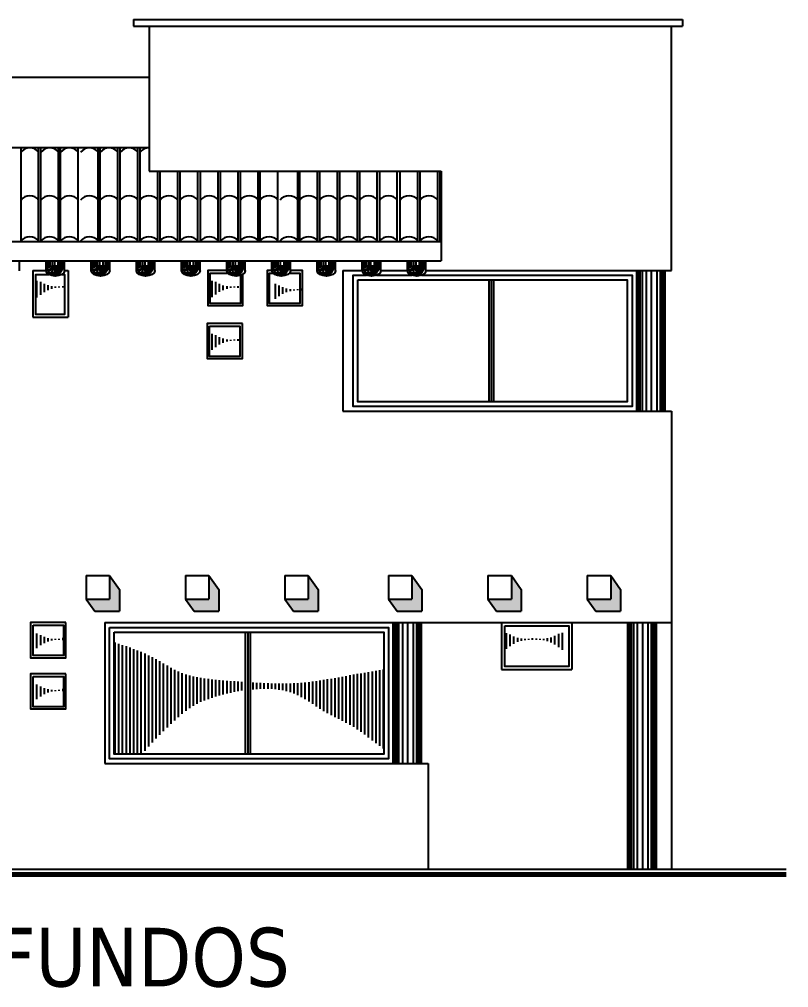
# Model space of a CAD drawing. Extents: x 152 to 700, y -120 to 84.
# Drawn here: x 226.2 to 232.75, y 58.09 to 66.33 of the extents above; entities that cross this region are included whole.
import ezdxf

# ---------------------------------------------------------------- set-up
doc = ezdxf.new("R2010")
doc.units = 0
doc.header["$LTSCALE"] = 0.03
doc.layers.get('0').update_dxf_attribs({"linetype": 'CONTINUOUS'})
for name, color, linetype in [('MUEBLES', 8, 'CONTINUOUS'), ('PISOS', 31, 'CONTINUOUS'), ('TITULOS', 143, 'CONTINUOUS'), ('VENTANAS', 4, 'CONTINUOUS')]:
    doc.layers.add(name, color=color, linetype=linetype)
doc.styles.add('COTAS', font='tahoma.ttf', dxfattribs={"height": 0.1})

msp = doc.modelspace()

# ---------------------------------------------------------------- hatches: boundary and pattern name
at = {"layer": 'MUEBLES', "ltscale": 0.03}
for points in [[(226.964, 61.3944), (226.764, 61.3944), (226.8377, 61.2916), (227.0479, 61.2916), (227.0479, 61.4774), (226.964, 61.5944)], [(227.8108, 61.3944), (227.6108, 61.3944), (227.6846, 61.2916), (227.8948, 61.2916), (227.8948, 61.4774), (227.8108, 61.5944)], [(228.6577, 61.3944), (228.4577, 61.3944), (228.5315, 61.2916), (228.7416, 61.2916), (228.7416, 61.4774), (228.6577, 61.5944)], [(229.5404, 61.3944), (229.3404, 61.3944), (229.4142, 61.2916), (229.6243, 61.2916), (229.6243, 61.4774), (229.5404, 61.5944)], [(230.3872, 61.3944), (230.1872, 61.3944), (230.261, 61.2916), (230.4712, 61.2916), (230.4712, 61.4774), (230.3872, 61.5944)], [(231.2341, 61.3944), (231.0341, 61.3944), (231.1079, 61.2916), (231.318, 61.2916), (231.318, 61.4774), (231.2341, 61.5944)]]:
    msp.add_hatch(color=256, dxfattribs=at).paths.add_polyline_path(points)
at = {"layer": 'VENTANAS', "ltscale": 0.03}
h = msp.add_hatch(dxfattribs=at)
h.set_pattern_fill('ANSI31', color=256, scale=0.01, angle=45, style=0)
edge = h.paths.add_edge_path()
edge.add_spline(control_points=[(226.5896, 64.065), (226.574, 64.0599), (226.5075, 64.0488), (226.412, 64.0692), (226.363, 64.1093), (226.3312, 64.1062)], knot_values=[0.089436, 0.089436, 0.089436, 0.089436, 0.137566, 0.280453, 0.356003, 0.356003, 0.356003, 0.356003], degree=3, periodic=0)
edge.add_line((226.3312, 64.1062), (226.3312, 63.9541))
edge.add_spline(control_points=[(226.3312, 63.9541), (226.3554, 63.9682), (226.3893, 64.0001), (226.4475, 64.0301), (226.5095, 64.049), (226.5623, 64.0486), (226.5896, 64.0452)], knot_values=[0.114353, 0.114353, 0.114353, 0.114353, 0.199395, 0.250339, 0.309666, 0.394971, 0.394971, 0.394971, 0.394971], degree=3, periodic=0)
edge.add_line((226.5896, 64.0452), (226.5896, 64.065))
h = msp.add_hatch(dxfattribs=at)
h.set_pattern_fill('ANSI31', color=256, scale=0.01, angle=45, style=0)
edge = h.paths.add_edge_path()
edge.add_spline(control_points=[(228.0788, 64.065), (228.0633, 64.0599), (227.9968, 64.0488), (227.9012, 64.0692), (227.8522, 64.1093), (227.8204, 64.1062)], knot_values=[0.089436, 0.089436, 0.089436, 0.089436, 0.137566, 0.280453, 0.356003, 0.356003, 0.356003, 0.356003], degree=3, periodic=0)
edge.add_line((227.8204, 64.1062), (227.8204, 63.9541))
edge.add_spline(control_points=[(227.8204, 63.9541), (227.8446, 63.9682), (227.8785, 64.0001), (227.9368, 64.0301), (227.9987, 64.049), (228.0515, 64.0486), (228.0788, 64.0452)], knot_values=[0.114353, 0.114353, 0.114353, 0.114353, 0.199395, 0.250339, 0.309666, 0.394971, 0.394971, 0.394971, 0.394971], degree=3, periodic=0)
edge.add_line((228.0788, 64.0452), (228.0788, 64.065))
h = msp.add_hatch(dxfattribs=at)
h.set_pattern_fill('ANSI31', color=256, scale=0.01, angle=45, style=0)
edge = h.paths.add_edge_path()
edge.add_spline(control_points=[(228.6063, 64.0419), (228.5907, 64.0367), (228.5242, 64.0257), (228.4286, 64.0461), (228.3796, 64.0862), (228.3478, 64.083)], knot_values=[0.089436, 0.089436, 0.089436, 0.089436, 0.137566, 0.280453, 0.356003, 0.356003, 0.356003, 0.356003], degree=3, periodic=0)
edge.add_line((228.3478, 64.083), (228.3478, 63.931))
edge.add_spline(control_points=[(228.3478, 63.931), (228.372, 63.9451), (228.4059, 63.9769), (228.4642, 64.007), (228.5261, 64.0259), (228.5789, 64.0254), (228.6063, 64.0221)], knot_values=[0.114353, 0.114353, 0.114353, 0.114353, 0.199395, 0.250339, 0.309666, 0.394971, 0.394971, 0.394971, 0.394971], degree=3, periodic=0)
edge.add_line((228.6063, 64.0221), (228.6063, 64.0419))
h = msp.add_hatch(dxfattribs=at)
h.set_pattern_fill('ANSI31', color=256, scale=0.01, angle=45, style=0)
edge = h.paths.add_edge_path()
edge.add_spline(control_points=[(228.0744, 63.6133), (228.0588, 63.6082), (227.9923, 63.5971), (227.8968, 63.6175), (227.8478, 63.6576), (227.816, 63.6545)], knot_values=[0.089436, 0.089436, 0.089436, 0.089436, 0.137566, 0.280453, 0.356003, 0.356003, 0.356003, 0.356003], degree=3, periodic=0)
edge.add_line((227.816, 63.6545), (227.816, 63.5024))
edge.add_spline(control_points=[(227.816, 63.5024), (227.8402, 63.5165), (227.8741, 63.5484), (227.9323, 63.5784), (227.9943, 63.5973), (228.0471, 63.5969), (228.0744, 63.5935)], knot_values=[0.114353, 0.114353, 0.114353, 0.114353, 0.199395, 0.250339, 0.309666, 0.394971, 0.394971, 0.394971, 0.394971], degree=3, periodic=0)
edge.add_line((228.0744, 63.5935), (228.0744, 63.6133))
h = msp.add_hatch(dxfattribs=at)
h.set_pattern_fill('ANSI31', color=256, scale=0.01, angle=45, style=0)
edge = h.paths.add_edge_path()
edge.add_spline(control_points=[(226.5706, 61.065), (226.555, 61.0599), (226.4885, 61.0488), (226.3929, 61.0692), (226.3439, 61.1093), (226.3122, 61.1062)], knot_values=[0.089436, 0.089436, 0.089436, 0.089436, 0.137566, 0.280453, 0.356003, 0.356003, 0.356003, 0.356003], degree=3, periodic=0)
edge.add_line((226.3122, 61.1062), (226.3122, 60.9541))
edge.add_spline(control_points=[(226.3122, 60.9541), (226.3363, 60.9682), (226.3702, 61.0001), (226.4285, 61.0301), (226.4904, 61.049), (226.5432, 61.0486), (226.5706, 61.0452)], knot_values=[0.114353, 0.114353, 0.114353, 0.114353, 0.199395, 0.250339, 0.309666, 0.394971, 0.394971, 0.394971, 0.394971], degree=3, periodic=0)
edge.add_line((226.5706, 61.0452), (226.5706, 61.065))
h = msp.add_hatch(dxfattribs=at)
h.set_pattern_fill('ANSI31', color=256, scale=0.01, angle=45, style=0)
edge = h.paths.add_edge_path()
edge.add_spline(control_points=[(230.5812, 61.065), (230.5656, 61.0599), (230.4991, 61.0488), (230.4035, 61.0692), (230.3545, 61.1093), (230.3227, 61.1062)], knot_values=[0.089436, 0.089436, 0.089436, 0.089436, 0.137566, 0.280453, 0.356003, 0.356003, 0.356003, 0.356003], degree=3, periodic=0)
edge.add_line((230.3227, 61.1062), (230.3227, 60.9541))
edge.add_spline(control_points=[(230.3227, 60.9541), (230.3469, 60.9682), (230.3808, 61.0001), (230.4391, 61.0301), (230.501, 61.049), (230.5538, 61.0486), (230.5812, 61.0452)], knot_values=[0.114353, 0.114353, 0.114353, 0.114353, 0.199395, 0.250339, 0.309666, 0.394971, 0.394971, 0.394971, 0.394971], degree=3, periodic=0)
edge.add_line((230.5812, 61.0452), (230.5812, 61.065))
h = msp.add_hatch(dxfattribs=at)
h.set_pattern_fill('ANSI31', color=256, scale=0.01, angle=45, style=0)
edge = h.paths.add_edge_path()
edge.add_spline(control_points=[(230.5751, 61.065), (230.5907, 61.0599), (230.6572, 61.0488), (230.7528, 61.0692), (230.8018, 61.1093), (230.8335, 61.1062)], knot_values=[0.089436, 0.089436, 0.089436, 0.089436, 0.137566, 0.280453, 0.356003, 0.356003, 0.356003, 0.356003], degree=3, periodic=0)
edge.add_line((230.8335, 61.1062), (230.8335, 60.9541))
edge.add_spline(control_points=[(230.8335, 60.9541), (230.8094, 60.9682), (230.7755, 61.0001), (230.7172, 61.0301), (230.6553, 61.049), (230.6025, 61.0486), (230.5751, 61.0452)], knot_values=[0.114353, 0.114353, 0.114353, 0.114353, 0.199395, 0.250339, 0.309666, 0.394971, 0.394971, 0.394971, 0.394971], degree=3, periodic=0)
edge.add_line((230.5751, 61.0452), (230.5751, 61.065))
h = msp.add_hatch(dxfattribs=at)
h.set_pattern_fill('ANSI31', color=256, scale=0.01, angle=45, style=0)
edge = h.paths.add_edge_path()
edge.add_spline(control_points=[(229.3001, 60.7957), (229.2246, 60.7816), (228.9778, 60.742), (228.596, 60.6618), (228.2983, 60.6769), (228.161, 60.6856)], knot_values=[1.480999, 1.480999, 1.480999, 1.480999, 1.712055, 2.231117, 2.631628, 2.631628, 2.631628, 2.631628], degree=3, periodic=0)
edge.add_line((228.161, 60.6856), (228.161, 60.6234))
edge.add_spline(control_points=[(228.161, 60.6234), (228.1868, 60.6261), (228.3124, 60.6354), (228.5433, 60.6208), (228.7822, 60.4286), (229.0617, 60.3159), (229.2166, 60.1768), (229.3001, 60.1209)], knot_values=[1.195054, 1.195054, 1.195054, 1.195054, 1.273178, 1.573706, 1.855691, 2.169229, 2.471241, 2.471241, 2.471241, 2.471241], degree=3, periodic=0)
edge.add_line((229.3001, 60.1209), (229.3001, 60.7957))
edge = h.paths.add_edge_path()
edge.add_spline(control_points=[(228.121, 60.6882), (228.1125, 60.6887), (227.9214, 60.7011), (227.5514, 60.7233), (227.3752, 60.9018), (227.0702, 61.0057), (227.0038, 61.0274)], knot_values=[0.343515, 0.343515, 0.343515, 0.343515, 0.368077, 0.892596, 1.319507, 1.44232, 1.44232, 1.44232, 1.44232], degree=3, periodic=0)
edge.add_line((227.0038, 61.0274), (227.0038, 60.0738))
edge.add_line((227.0038, 60.0738), (227.2441, 60.0738))
edge.add_spline(control_points=[(227.2441, 60.0738), (227.2996, 60.1484), (227.5355, 60.3788), (227.6781, 60.5054), (227.9274, 60.5845), (228.0629, 60.6111), (228.121, 60.6188)], knot_values=[0.200761, 0.200761, 0.200761, 0.200761, 0.42377, 0.738264, 0.977351, 1.1545, 1.1545, 1.1545, 1.1545], degree=3, periodic=0)
edge.add_line((228.121, 60.6188), (228.121, 60.6882))
h = msp.add_hatch(dxfattribs=at)
h.set_pattern_fill('ANSI31', color=256, scale=0.01, angle=45, style=0)
edge = h.paths.add_edge_path()
edge.add_spline(control_points=[(226.5706, 60.6297), (226.555, 60.6245), (226.4885, 60.6135), (226.3929, 60.6339), (226.3439, 60.674), (226.3122, 60.6708)], knot_values=[0.089436, 0.089436, 0.089436, 0.089436, 0.137566, 0.280453, 0.356003, 0.356003, 0.356003, 0.356003], degree=3, periodic=0)
edge.add_line((226.3122, 60.6708), (226.3122, 60.5188))
edge.add_spline(control_points=[(226.3122, 60.5188), (226.3363, 60.5329), (226.3702, 60.5647), (226.4285, 60.5948), (226.4904, 60.6136), (226.5432, 60.6132), (226.5706, 60.6099)], knot_values=[0.114353, 0.114353, 0.114353, 0.114353, 0.199395, 0.250339, 0.309666, 0.394971, 0.394971, 0.394971, 0.394971], degree=3, periodic=0)
edge.add_line((226.5706, 60.6099), (226.5706, 60.6297))

# ---------------------------------------------------------------- linework, layer by layer
at = {"ltscale": 0.03}
for p, q in [((227.1688, 66.3321), (231.8455, 66.3321)), ((227.1688, 66.3321), (227.1688, 66.2731)), ((231.8455, 66.3321), (231.8455, 66.2731)), ((227.1688, 66.2731), (231.8455, 66.2731)), ((227.3026, 66.2731), (227.3026, 65.04)), ((231.7527, 64.1944), (231.7527, 66.2731)), ((220.2277, 65.8402), (227.3026, 65.8402)), ((220.4062, 65.2409), (227.3026, 65.2409)), ((227.3026, 65.04), (229.7885, 65.04)), ((229.7885, 65.04), (229.7885, 64.2761)), ((220.4062, 64.4409), (229.7885, 64.4409)), ((220.4062, 64.2761), (229.7885, 64.2761)), ((226.1961, 64.1911), (226.1961, 64.2761)), ((226.4238, 64.1911), (226.4238, 64.2761)), ((226.581, 64.1911), (226.581, 64.2761)), ((226.8087, 64.1911), (226.8087, 64.2761)), ((226.9658, 64.1911), (226.9658, 64.2761)), ((227.1935, 64.1911), (227.1935, 64.2761)), ((227.3507, 64.1911), (227.3507, 64.2761)), ((227.5784, 64.1911), (227.5784, 64.2761)), ((227.7355, 64.1911), (227.7355, 64.2761)), ((227.9632, 64.1911), (227.9632, 64.2761)), ((228.1204, 64.1911), (228.1204, 64.2761)), ((228.3481, 64.1911), (228.3481, 64.2761)), ((228.5052, 64.1911), (228.5052, 64.2761)), ((228.7329, 64.1911), (228.7329, 64.2761)), ((228.8901, 64.1911), (228.8901, 64.2761)), ((229.1177, 64.1911), (229.1177, 64.2761)), ((229.2749, 64.1911), (229.2749, 64.2761)), ((229.5026, 64.1911), (229.5026, 64.2761)), ((229.6597, 64.1911), (229.6597, 64.2761)), ((226.3111, 64.1944), (226.3111, 63.7944)), ((226.3111, 64.1944), (226.424, 64.1944)), ((226.5805, 64.1944), (226.6111, 64.1944)), ((226.6111, 64.1944), (226.6111, 63.7944)), ((228.9527, 64.1944), (228.9527, 62.9944)), ((228.9527, 64.1944), (229.118, 64.1944)), ((229.2744, 64.1944), (229.5028, 64.1944)), ((229.6592, 64.1944), (231.7527, 64.1944)), ((231.4527, 64.1944), (231.4527, 62.9944)), ((231.6947, 64.1944), (231.6947, 62.9944)), ((226.3111, 63.7944), (226.6111, 63.7944)), ((228.9527, 62.9944), (231.7527, 62.9944)), ((231.7527, 62.9944), (231.7527, 59.0944)), ((226.764, 61.5944), (226.964, 61.5944)), ((226.764, 61.5944), (226.764, 61.3944)), ((226.964, 61.5944), (226.964, 61.3944)), ((227.6108, 61.5944), (227.8108, 61.5944)), ((227.6108, 61.5944), (227.6108, 61.3944)), ((227.8108, 61.5944), (227.8108, 61.3944)), ((228.4577, 61.5944), (228.4577, 61.3944)), ((228.4577, 61.5944), (228.6577, 61.5944)), ((228.6577, 61.5944), (228.6577, 61.3944)), ((229.3404, 61.5944), (229.5404, 61.5944)), ((229.3404, 61.5944), (229.3404, 61.3944)), ((229.5404, 61.5944), (229.5404, 61.3944)), ((230.1872, 61.5944), (230.1872, 61.3944)), ((230.1872, 61.5944), (230.3872, 61.5944)), ((230.3872, 61.5944), (230.3872, 61.3944)), ((231.0341, 61.5944), (231.0341, 61.3944)), ((231.0341, 61.5944), (231.2341, 61.5944)), ((231.2341, 61.5944), (231.2341, 61.3944)), ((226.764, 61.3944), (226.964, 61.3944)), ((227.6108, 61.3944), (227.8108, 61.3944)), ((228.4577, 61.3944), (228.6577, 61.3944)), ((229.3404, 61.3944), (229.5404, 61.3944)), ((230.1872, 61.3944), (230.3872, 61.3944)), ((231.0341, 61.3944), (231.2341, 61.3944)), ((226.9233, 61.1944), (226.9233, 59.9944)), ((226.9233, 61.1944), (231.7527, 61.1944)), ((229.3777, 61.1944), (229.3777, 59.9944)), ((229.6197, 61.1944), (229.6197, 59.9944)), ((230.3027, 61.1944), (230.3027, 60.7944)), ((230.9027, 61.1944), (230.9027, 60.7944)), ((231.3777, 61.1944), (231.3777, 59.0944)), ((231.6197, 61.1944), (231.6197, 59.0944)), ((230.3027, 60.7944), (230.9027, 60.7944)), ((226.9233, 59.9944), (229.6777, 59.9944)), ((229.6777, 59.9944), (229.6777, 59.0944)), ((219.4714, 59.0944), (232.7281, 59.0944))]:
    msp.add_line(p, q, dxfattribs=at)
for points in [[(227.9634, 64.1944), (227.8004, 64.1944), (227.8004, 63.8944), (228.1004, 63.8944), (228.1004, 64.1615)], [(228.3483, 64.1944), (228.3077, 64.1944), (228.3077, 63.8944), (228.6077, 63.8944), (228.6077, 64.1944), (228.5047, 64.1944)]]:
    msp.add_lwpolyline(points, dxfattribs=at)
for points in [[(228.096, 63.7427), (227.796, 63.7427), (227.796, 63.4427), (228.096, 63.4427)], [(226.5921, 61.1944), (226.2921, 61.1944), (226.2921, 60.8944), (226.5921, 60.8944)], [(226.5921, 60.759), (226.2921, 60.759), (226.2921, 60.459), (226.5921, 60.459)]]:
    msp.add_lwpolyline(points, close=True, dxfattribs=at)
at = {"ltscale": 0.03, "const_width": 0.0404}
msp.add_lwpolyline([(219.4725, 59.0489), (232.7292, 59.0489)], dxfattribs=at)
at = {"ltscale": 0.03}
for centre in [(226.5022, 64.1911), (226.8871, 64.1911), (227.2719, 64.1911), (227.6568, 64.1911), (228.0416, 64.1911), (228.4265, 64.1911), (228.8113, 64.1911), (229.1962, 64.1911), (229.581, 64.1911)]:
    msp.add_ellipse(centre, major_axis=(-0.0784, 0), ratio=0.570687, dxfattribs=at)
at = {"layer": 'MUEBLES', "ltscale": 0.03}
for p, q in [((226.4254, 64.1999), (226.4254, 64.2761)), ((226.4265, 64.2028), (226.4265, 64.2761)), ((226.4284, 64.2063), (226.4284, 64.2761)), ((226.4311, 64.21), (226.4311, 64.2761)), ((226.4342, 64.2134), (226.4342, 64.2761)), ((226.4385, 64.2172), (226.4385, 64.2761)), ((226.4458, 64.2222), (226.4458, 64.2761)), ((226.4585, 64.2283), (226.4585, 64.2761)), ((226.4777, 64.2336), (226.4777, 64.2761)), ((226.4974, 64.2358), (226.4974, 64.2761)), ((226.5263, 64.2337), (226.5263, 64.2761)), ((226.5436, 64.2291), (226.5436, 64.2761)), ((226.5544, 64.2245), (226.5544, 64.2761)), ((226.5629, 64.2195), (226.5629, 64.2761)), ((226.5671, 64.2163), (226.5671, 64.2761)), ((226.571, 64.2127), (226.571, 64.2761)), ((226.5733, 64.2101), (226.5733, 64.2761)), ((226.5752, 64.2075), (226.5752, 64.2761)), ((226.5767, 64.2051), (226.5767, 64.2761)), ((226.5783, 64.2021), (226.5783, 64.2761)), ((226.5798, 64.1977), (226.5798, 64.2761)), ((226.5805, 64.1911), (226.5805, 64.2761)), ((226.8102, 64.1999), (226.8102, 64.2761)), ((226.8114, 64.2028), (226.8114, 64.2761)), ((226.8133, 64.2063), (226.8133, 64.2761)), ((226.816, 64.21), (226.816, 64.2761)), ((226.8191, 64.2134), (226.8191, 64.2761)), ((226.8233, 64.2172), (226.8233, 64.2761)), ((226.8306, 64.2222), (226.8306, 64.2761)), ((226.8433, 64.2283), (226.8433, 64.2761)), ((226.8626, 64.2336), (226.8626, 64.2761)), ((226.8822, 64.2358), (226.8822, 64.2761)), ((226.9111, 64.2337), (226.9111, 64.2761)), ((226.9285, 64.2291), (226.9285, 64.2761)), ((226.9392, 64.2245), (226.9392, 64.2761)), ((226.9477, 64.2195), (226.9477, 64.2761)), ((226.9519, 64.2163), (226.9519, 64.2761)), ((226.9558, 64.2127), (226.9558, 64.2761)), ((226.9581, 64.2101), (226.9581, 64.2761)), ((226.96, 64.2075), (226.96, 64.2761)), ((226.9616, 64.2051), (226.9616, 64.2761)), ((226.9631, 64.2021), (226.9631, 64.2761)), ((226.9647, 64.1977), (226.9647, 64.2761)), ((226.9654, 64.1911), (226.9654, 64.2761)), ((227.1951, 64.1999), (227.1951, 64.2761)), ((227.1962, 64.2028), (227.1962, 64.2761)), ((227.1981, 64.2063), (227.1981, 64.2761)), ((227.2008, 64.21), (227.2008, 64.2761)), ((227.2039, 64.2134), (227.2039, 64.2761)), ((227.2081, 64.2172), (227.2081, 64.2761)), ((227.2155, 64.2222), (227.2155, 64.2761)), ((227.2282, 64.2283), (227.2282, 64.2761)), ((227.2474, 64.2336), (227.2474, 64.2761)), ((227.2671, 64.2358), (227.2671, 64.2761)), ((227.296, 64.2337), (227.296, 64.2761)), ((227.3133, 64.2291), (227.3133, 64.2761)), ((227.3241, 64.2245), (227.3241, 64.2761)), ((227.3326, 64.2195), (227.3326, 64.2761)), ((227.3368, 64.2163), (227.3368, 64.2761)), ((227.3406, 64.2127), (227.3406, 64.2761)), ((227.343, 64.2101), (227.343, 64.2761)), ((227.3449, 64.2075), (227.3449, 64.2761)), ((227.3464, 64.2051), (227.3464, 64.2761)), ((227.348, 64.2021), (227.348, 64.2761)), ((227.3495, 64.1977), (227.3495, 64.2761)), ((227.3502, 64.1911), (227.3502, 64.2761)), ((227.5799, 64.1999), (227.5799, 64.2761)), ((227.5811, 64.2028), (227.5811, 64.2761)), ((227.583, 64.2063), (227.583, 64.2761)), ((227.5857, 64.21), (227.5857, 64.2761)), ((227.5888, 64.2134), (227.5888, 64.2761)), ((227.593, 64.2172), (227.593, 64.2761)), ((227.6003, 64.2222), (227.6003, 64.2761)), ((227.613, 64.2283), (227.613, 64.2761)), ((227.6323, 64.2336), (227.6323, 64.2761)), ((227.6519, 64.2358), (227.6519, 64.2761)), ((227.6808, 64.2337), (227.6808, 64.2761)), ((227.6981, 64.2291), (227.6981, 64.2761)), ((227.7089, 64.2245), (227.7089, 64.2761)), ((227.7174, 64.2195), (227.7174, 64.2761)), ((227.7216, 64.2163), (227.7216, 64.2761)), ((227.7255, 64.2127), (227.7255, 64.2761)), ((227.7278, 64.2101), (227.7278, 64.2761)), ((227.7297, 64.2075), (227.7297, 64.2761)), ((227.7313, 64.2051), (227.7313, 64.2761)), ((227.7328, 64.2021), (227.7328, 64.2761)), ((227.7344, 64.1977), (227.7344, 64.2761)), ((227.7351, 64.1911), (227.7351, 64.2761)), ((227.9647, 64.1999), (227.9647, 64.2761)), ((227.9659, 64.2028), (227.9659, 64.2761)), ((227.9678, 64.2063), (227.9678, 64.2761)), ((227.9705, 64.21), (227.9705, 64.2761)), ((227.9736, 64.2134), (227.9736, 64.2761)), ((227.9778, 64.2172), (227.9778, 64.2761)), ((227.9852, 64.2222), (227.9852, 64.2761)), ((227.9979, 64.2283), (227.9979, 64.2761)), ((228.0171, 64.2336), (228.0171, 64.2761)), ((228.0368, 64.2358), (228.0368, 64.2761)), ((228.0657, 64.2337), (228.0657, 64.2761)), ((228.083, 64.2291), (228.083, 64.2761)), ((228.0938, 64.2245), (228.0938, 64.2761)), ((228.1023, 64.2195), (228.1023, 64.2761)), ((228.1065, 64.2163), (228.1065, 64.2761)), ((228.1103, 64.2127), (228.1103, 64.2761)), ((228.1127, 64.2101), (228.1127, 64.2761)), ((228.1146, 64.2075), (228.1146, 64.2761)), ((228.1161, 64.2051), (228.1161, 64.2761)), ((228.1177, 64.2021), (228.1177, 64.2761)), ((228.1192, 64.1977), (228.1192, 64.2761)), ((228.1199, 64.1911), (228.1199, 64.2761)), ((228.3496, 64.1999), (228.3496, 64.2761)), ((228.3507, 64.2028), (228.3507, 64.2761)), ((228.3527, 64.2063), (228.3527, 64.2761)), ((228.3554, 64.21), (228.3554, 64.2761)), ((228.3585, 64.2134), (228.3585, 64.2761)), ((228.3627, 64.2172), (228.3627, 64.2761)), ((228.37, 64.2222), (228.37, 64.2761)), ((228.3827, 64.2283), (228.3827, 64.2761)), ((228.402, 64.2336), (228.402, 64.2761)), ((228.4216, 64.2358), (228.4216, 64.2761)), ((228.4505, 64.2337), (228.4505, 64.2761)), ((228.4678, 64.2291), (228.4678, 64.2761)), ((228.4786, 64.2245), (228.4786, 64.2761)), ((228.4871, 64.2195), (228.4871, 64.2761)), ((228.4913, 64.2163), (228.4913, 64.2761)), ((228.4952, 64.2127), (228.4952, 64.2761)), ((228.4975, 64.2101), (228.4975, 64.2761)), ((228.4994, 64.2075), (228.4994, 64.2761)), ((228.501, 64.2051), (228.501, 64.2761)), ((228.5025, 64.2021), (228.5025, 64.2761)), ((228.504, 64.1977), (228.504, 64.2761)), ((228.5048, 64.1911), (228.5048, 64.2761)), ((228.7344, 64.1999), (228.7344, 64.2761)), ((228.7356, 64.2028), (228.7356, 64.2761)), ((228.7375, 64.2063), (228.7375, 64.2761)), ((228.7402, 64.21), (228.7402, 64.2761)), ((228.7433, 64.2134), (228.7433, 64.2761)), ((228.7475, 64.2172), (228.7475, 64.2761)), ((228.7549, 64.2222), (228.7549, 64.2761)), ((228.7676, 64.2283), (228.7676, 64.2761)), ((228.7868, 64.2336), (228.7868, 64.2761)), ((228.8065, 64.2358), (228.8065, 64.2761)), ((228.8354, 64.2337), (228.8354, 64.2761)), ((228.8527, 64.2291), (228.8527, 64.2761)), ((228.8635, 64.2245), (228.8635, 64.2761)), ((228.8719, 64.2195), (228.8719, 64.2761)), ((228.8762, 64.2163), (228.8762, 64.2761)), ((228.88, 64.2127), (228.88, 64.2761)), ((228.8823, 64.2101), (228.8823, 64.2761)), ((228.8843, 64.2075), (228.8843, 64.2761)), ((228.8858, 64.2051), (228.8858, 64.2761)), ((228.8874, 64.2021), (228.8874, 64.2761)), ((228.8889, 64.1977), (228.8889, 64.2761)), ((228.8896, 64.1911), (228.8896, 64.2761)), ((229.1193, 64.1999), (229.1193, 64.2761)), ((229.1204, 64.2028), (229.1204, 64.2761)), ((229.1224, 64.2063), (229.1224, 64.2761)), ((229.1251, 64.21), (229.1251, 64.2761)), ((229.1281, 64.2134), (229.1281, 64.2761)), ((229.1324, 64.2172), (229.1324, 64.2761)), ((229.1397, 64.2222), (229.1397, 64.2761)), ((229.1524, 64.2283), (229.1524, 64.2761)), ((229.1717, 64.2336), (229.1717, 64.2761)), ((229.1913, 64.2358), (229.1913, 64.2761)), ((229.2202, 64.2337), (229.2202, 64.2761)), ((229.2375, 64.2291), (229.2375, 64.2761)), ((229.2483, 64.2245), (229.2483, 64.2761)), ((229.2568, 64.2195), (229.2568, 64.2761)), ((229.261, 64.2163), (229.261, 64.2761)), ((229.2649, 64.2127), (229.2649, 64.2761)), ((229.2672, 64.2101), (229.2672, 64.2761)), ((229.2691, 64.2075), (229.2691, 64.2761)), ((229.2707, 64.2051), (229.2707, 64.2761)), ((229.2722, 64.2021), (229.2722, 64.2761)), ((229.2737, 64.1977), (229.2737, 64.2761)), ((229.2745, 64.1911), (229.2745, 64.2761)), ((229.5041, 64.1999), (229.5041, 64.2761)), ((229.5053, 64.2028), (229.5053, 64.2761)), ((229.5072, 64.2063), (229.5072, 64.2761)), ((229.5099, 64.21), (229.5099, 64.2761)), ((229.513, 64.2134), (229.513, 64.2761)), ((229.5172, 64.2172), (229.5172, 64.2761)), ((229.5246, 64.2222), (229.5246, 64.2761)), ((229.5373, 64.2283), (229.5373, 64.2761)), ((229.5565, 64.2336), (229.5565, 64.2761)), ((229.5762, 64.2358), (229.5762, 64.2761)), ((229.6051, 64.2337), (229.6051, 64.2761)), ((229.6224, 64.2291), (229.6224, 64.2761)), ((229.6332, 64.2245), (229.6332, 64.2761)), ((229.6416, 64.2195), (229.6416, 64.2761)), ((229.6459, 64.2163), (229.6459, 64.2761)), ((229.6497, 64.2127), (229.6497, 64.2761)), ((229.652, 64.2101), (229.652, 64.2761)), ((229.654, 64.2075), (229.654, 64.2761)), ((229.6555, 64.2051), (229.6555, 64.2761)), ((229.6571, 64.2021), (229.6571, 64.2761)), ((229.6586, 64.1977), (229.6586, 64.2761)), ((229.6593, 64.1911), (229.6593, 64.2761)), ((231.4549, 64.1944), (231.4549, 62.9944)), ((231.4576, 64.1944), (231.4576, 62.9944)), ((231.4602, 64.1944), (231.4602, 62.9944)), ((231.4647, 64.1944), (231.4647, 62.9944)), ((231.4709, 64.1944), (231.4709, 62.9944)), ((231.4825, 64.1944), (231.4825, 62.9944)), ((231.5021, 64.1944), (231.5021, 62.9944)), ((231.5351, 64.1944), (231.5351, 62.9944)), ((231.5788, 64.1944), (231.5788, 62.9944)), ((231.6261, 64.1944), (231.6261, 62.9944)), ((231.6546, 64.1944), (231.6546, 62.9944)), ((231.6707, 64.1944), (231.6707, 62.9944)), ((231.6805, 64.1944), (231.6805, 62.9944)), ((231.6858, 64.1944), (231.6858, 62.9944)), ((231.6903, 64.1944), (231.6903, 62.9944)), ((231.6929, 64.1944), (231.6929, 62.9944)), ((230.196, 64.1133), (230.196, 63.0738)), ((230.216, 64.1133), (230.216, 63.0738)), ((230.236, 64.1133), (230.236, 63.0738)), ((226.964, 61.5944), (227.0479, 61.4774)), ((227.8108, 61.5944), (227.8948, 61.4774)), ((228.6577, 61.5944), (228.7416, 61.4774)), ((229.5404, 61.5944), (229.6243, 61.4774)), ((230.3872, 61.5944), (230.4712, 61.4774)), ((231.2341, 61.5944), (231.318, 61.4774)), ((227.0479, 61.4774), (227.0479, 61.2916)), ((227.8948, 61.4774), (227.8948, 61.2916)), ((228.7416, 61.4774), (228.7416, 61.2916)), ((229.6243, 61.4774), (229.6243, 61.2916)), ((230.4712, 61.4774), (230.4712, 61.2916)), ((231.318, 61.4774), (231.318, 61.2916)), ((226.764, 61.3944), (226.8377, 61.2916)), ((227.6108, 61.3944), (227.6846, 61.2916)), ((228.4577, 61.3944), (228.5315, 61.2916)), ((229.3404, 61.3944), (229.4142, 61.2916)), ((230.1872, 61.3944), (230.261, 61.2916)), ((231.0341, 61.3944), (231.1079, 61.2916)), ((226.8377, 61.2916), (227.0479, 61.2916)), ((227.6846, 61.2916), (227.8948, 61.2916)), ((228.5315, 61.2916), (228.7416, 61.2916)), ((229.4142, 61.2916), (229.6243, 61.2916)), ((230.261, 61.2916), (230.4712, 61.2916)), ((231.1079, 61.2916), (231.318, 61.2916)), ((229.3799, 61.1944), (229.3799, 59.9944)), ((229.3826, 61.1944), (229.3826, 59.9944)), ((229.3852, 61.1944), (229.3852, 59.9944)), ((229.3897, 61.1944), (229.3897, 59.9944)), ((229.3959, 61.1944), (229.3959, 59.9944)), ((229.4075, 61.1944), (229.4075, 59.9944)), ((229.4271, 61.1944), (229.4271, 59.9944)), ((229.4601, 61.1944), (229.4601, 59.9944)), ((229.5038, 61.1944), (229.5038, 59.9944)), ((229.5511, 61.1944), (229.5511, 59.9944)), ((229.5796, 61.1944), (229.5796, 59.9944)), ((229.5957, 61.1944), (229.5957, 59.9944)), ((229.6055, 61.1944), (229.6055, 59.9944)), ((229.6108, 61.1944), (229.6108, 59.9944)), ((229.6153, 61.1944), (229.6153, 59.9944)), ((229.6179, 61.1944), (229.6179, 59.9944)), ((231.3799, 61.1944), (231.3799, 59.0944)), ((231.3826, 61.1944), (231.3826, 59.0944)), ((231.3852, 61.1944), (231.3852, 59.0944)), ((231.3897, 61.1944), (231.3897, 59.0944)), ((231.3959, 61.1944), (231.3959, 59.0944)), ((231.4075, 61.1944), (231.4075, 59.0944)), ((231.4271, 61.1944), (231.4271, 59.0944)), ((231.4601, 61.1944), (231.4601, 59.0944)), ((231.5038, 61.1944), (231.5038, 59.0944)), ((231.5511, 61.1944), (231.5511, 59.0944)), ((231.5796, 61.1944), (231.5796, 59.0944)), ((231.5957, 61.1944), (231.5957, 59.0944)), ((231.6055, 61.1944), (231.6055, 59.0944)), ((231.6108, 61.1944), (231.6108, 59.0944)), ((231.6153, 61.1944), (231.6153, 59.0944)), ((231.6179, 61.1944), (231.6179, 59.0944)), ((228.121, 61.1133), (228.121, 60.0738)), ((228.141, 61.1133), (228.141, 60.0738)), ((228.161, 61.1133), (228.161, 60.0738))]:
    msp.add_line(p, q, dxfattribs=at)
for points in [[(226.5582, 64.1598), (226.5805, 64.1598), (226.5805, 63.8178), (226.3372, 63.8178), (226.3372, 64.1598), (226.4463, 64.1598)], [(228.0788, 64.1517), (228.0788, 63.9132), (227.8204, 63.9132), (227.8204, 64.1712), (227.9714, 64.1712)], [(228.4967, 64.1712), (228.5862, 64.1712), (228.5862, 63.9132), (228.3278, 63.9132), (228.3278, 64.1712), (228.3562, 64.1712)], [(229.623, 64.1533), (231.4151, 64.1533), (231.4151, 63.0338), (229.0388, 63.0338), (229.0388, 64.1533), (229.1542, 64.1533)], [(229.2381, 64.1533), (229.5391, 64.1533)]]:
    msp.add_lwpolyline(points, dxfattribs=at)
for points in [[(229.0788, 64.1133), (231.3751, 64.1133), (231.3751, 63.0738), (229.0788, 63.0738)], [(227.816, 63.7196), (228.0744, 63.7196), (228.0744, 63.4615), (227.816, 63.4615)], [(226.3122, 61.1712), (226.5706, 61.1712), (226.5706, 60.9132), (226.3122, 60.9132)], [(226.9638, 61.1533), (229.3401, 61.1533), (229.3401, 60.0338), (226.9638, 60.0338)], [(227.0038, 61.1133), (229.3001, 61.1133), (229.3001, 60.0738), (227.0038, 60.0738)], [(230.3309, 61.1668), (230.8758, 61.1668), (230.8758, 60.8205), (230.3309, 60.8205)], [(226.3122, 60.7359), (226.5706, 60.7359), (226.5706, 60.4778), (226.3122, 60.4778)]]:
    msp.add_lwpolyline(points, close=True, dxfattribs=at)
at = {"layer": 'MUEBLES', "ltscale": 5}
for points, knots in [([(226.4255, 64.1818), (226.4268, 64.1856), (226.4397, 64.2003), (226.462, 64.2068), (226.4842, 64.2248), (226.4991, 64.2323), (226.5046, 64.2348)], [0.9411515, 0.9411515, 0.9411515, 0.9411515, 0.9630603, 1.0162482, 1.0724748, 1.1033181, 1.1033181, 1.1033181, 1.1033181]), ([(226.5651, 64.2179), (226.5621, 64.2092), (226.5562, 64.1924), (226.542, 64.169), (226.517, 64.157), (226.4892, 64.1564), (226.4617, 64.1603), (226.445, 64.168), (226.4329, 64.1719), (226.4304, 64.1731)], [0.6313347, 0.6313347, 0.6313347, 0.6313347, 0.6788902, 0.722914, 0.7681642, 0.8143713, 0.8656137, 0.9055586, 0.9189088, 0.9189088, 0.9189088, 0.9189088]), ([(226.559, 64.222), (226.5595, 64.211), (226.5507, 64.1876), (226.5238, 64.1655), (226.4947, 64.1659), (226.4729, 64.1695), (226.457, 64.1707), (226.4376, 64.1821), (226.4606, 64.197), (226.475, 64.2055), (226.4913, 64.2147), (226.5032, 64.2237), (226.5161, 64.2289), (226.5254, 64.2323), (226.5298, 64.233)], [0.004068, 0.004068, 0.004068, 0.004068, 0.0611051, 0.1227182, 0.1702772, 0.2059938, 0.2343988, 0.2591743, 0.2903333, 0.3324753, 0.36057, 0.3836703, 0.4089327, 0.4325443, 0.4325443, 0.4325443, 0.4325443]), ([(226.8104, 64.1818), (226.8117, 64.1856), (226.8246, 64.2003), (226.8469, 64.2068), (226.869, 64.2248), (226.8839, 64.2323), (226.8894, 64.2348)], [0.9411515, 0.9411515, 0.9411515, 0.9411515, 0.9630603, 1.0162482, 1.0724748, 1.1033181, 1.1033181, 1.1033181, 1.1033181]), ([(226.9499, 64.2179), (226.947, 64.2092), (226.9411, 64.1924), (226.9269, 64.169), (226.9018, 64.157), (226.8741, 64.1564), (226.8465, 64.1603), (226.8299, 64.168), (226.8178, 64.1719), (226.8153, 64.1731)], [0.6313347, 0.6313347, 0.6313347, 0.6313347, 0.6788902, 0.722914, 0.7681642, 0.8143713, 0.8656137, 0.9055586, 0.9189088, 0.9189088, 0.9189088, 0.9189088]), ([(226.9438, 64.222), (226.9443, 64.211), (226.9355, 64.1876), (226.9086, 64.1655), (226.8795, 64.1659), (226.8578, 64.1695), (226.8419, 64.1707), (226.8225, 64.1821), (226.8454, 64.197), (226.8599, 64.2055), (226.8761, 64.2147), (226.888, 64.2237), (226.9009, 64.2289), (226.9103, 64.2323), (226.9147, 64.233)], [0.004068, 0.004068, 0.004068, 0.004068, 0.0611051, 0.1227182, 0.1702772, 0.2059938, 0.2343988, 0.2591743, 0.2903333, 0.3324753, 0.36057, 0.3836703, 0.4089327, 0.4325443, 0.4325443, 0.4325443, 0.4325443]), ([(227.1952, 64.1818), (227.1965, 64.1856), (227.2094, 64.2003), (227.2317, 64.2068), (227.2539, 64.2248), (227.2688, 64.2323), (227.2743, 64.2348)], [0.9411515, 0.9411515, 0.9411515, 0.9411515, 0.9630603, 1.0162482, 1.0724748, 1.1033181, 1.1033181, 1.1033181, 1.1033181]), ([(227.3348, 64.2179), (227.3318, 64.2092), (227.3259, 64.1924), (227.3117, 64.169), (227.2867, 64.157), (227.2589, 64.1564), (227.2314, 64.1603), (227.2147, 64.168), (227.2026, 64.1719), (227.2001, 64.1731)], [0.6313347, 0.6313347, 0.6313347, 0.6313347, 0.6788902, 0.722914, 0.7681642, 0.8143713, 0.8656137, 0.9055586, 0.9189088, 0.9189088, 0.9189088, 0.9189088]), ([(227.3287, 64.222), (227.3292, 64.211), (227.3204, 64.1876), (227.2935, 64.1655), (227.2644, 64.1659), (227.2426, 64.1695), (227.2267, 64.1707), (227.2073, 64.1821), (227.2303, 64.197), (227.2447, 64.2055), (227.261, 64.2147), (227.2729, 64.2237), (227.2858, 64.2289), (227.2951, 64.2323), (227.2995, 64.233)], [0.004068, 0.004068, 0.004068, 0.004068, 0.0611051, 0.1227182, 0.1702772, 0.2059938, 0.2343988, 0.2591743, 0.2903333, 0.3324753, 0.36057, 0.3836703, 0.4089327, 0.4325443, 0.4325443, 0.4325443, 0.4325443]), ([(227.5801, 64.1818), (227.5814, 64.1856), (227.5943, 64.2003), (227.6166, 64.2068), (227.6387, 64.2248), (227.6536, 64.2323), (227.6591, 64.2348)], [0.9411515, 0.9411515, 0.9411515, 0.9411515, 0.9630603, 1.0162482, 1.0724748, 1.1033181, 1.1033181, 1.1033181, 1.1033181]), ([(227.7196, 64.2179), (227.7167, 64.2092), (227.7108, 64.1924), (227.6966, 64.169), (227.6715, 64.157), (227.6438, 64.1564), (227.6162, 64.1603), (227.5996, 64.168), (227.5875, 64.1719), (227.585, 64.1731)], [0.6313347, 0.6313347, 0.6313347, 0.6313347, 0.6788902, 0.722914, 0.7681642, 0.8143713, 0.8656137, 0.9055586, 0.9189088, 0.9189088, 0.9189088, 0.9189088]), ([(227.7135, 64.222), (227.714, 64.211), (227.7052, 64.1876), (227.6783, 64.1655), (227.6492, 64.1659), (227.6275, 64.1695), (227.6116, 64.1707), (227.5921, 64.1821), (227.6151, 64.197), (227.6296, 64.2055), (227.6458, 64.2147), (227.6577, 64.2237), (227.6706, 64.2289), (227.68, 64.2323), (227.6844, 64.233)], [0.004068, 0.004068, 0.004068, 0.004068, 0.0611051, 0.1227182, 0.1702772, 0.2059938, 0.2343988, 0.2591743, 0.2903333, 0.3324753, 0.36057, 0.3836703, 0.4089327, 0.4325443, 0.4325443, 0.4325443, 0.4325443]), ([(227.9649, 64.1818), (227.9662, 64.1856), (227.9791, 64.2003), (228.0014, 64.2068), (228.0236, 64.2248), (228.0385, 64.2323), (228.044, 64.2348)], [0.9411515, 0.9411515, 0.9411515, 0.9411515, 0.9630603, 1.0162482, 1.0724748, 1.1033181, 1.1033181, 1.1033181, 1.1033181]), ([(228.1045, 64.2179), (228.1015, 64.2092), (228.0956, 64.1924), (228.0814, 64.169), (228.0564, 64.157), (228.0286, 64.1564), (228.0011, 64.1603), (227.9844, 64.168), (227.9723, 64.1719), (227.9698, 64.1731)], [0.6313347, 0.6313347, 0.6313347, 0.6313347, 0.6788902, 0.722914, 0.7681642, 0.8143713, 0.8656137, 0.9055586, 0.9189088, 0.9189088, 0.9189088, 0.9189088]), ([(228.0984, 64.222), (228.0989, 64.211), (228.09, 64.1876), (228.0632, 64.1655), (228.0341, 64.1659), (228.0123, 64.1695), (227.9964, 64.1707), (227.977, 64.1821), (228, 64.197), (228.0144, 64.2055), (228.0307, 64.2147), (228.0426, 64.2237), (228.0555, 64.2289), (228.0648, 64.2323), (228.0692, 64.233)], [0.004068, 0.004068, 0.004068, 0.004068, 0.0611051, 0.1227182, 0.1702772, 0.2059938, 0.2343988, 0.2591743, 0.2903333, 0.3324753, 0.36057, 0.3836703, 0.4089327, 0.4325443, 0.4325443, 0.4325443, 0.4325443]), ([(228.3498, 64.1818), (228.3511, 64.1856), (228.364, 64.2003), (228.3863, 64.2068), (228.4084, 64.2248), (228.4233, 64.2323), (228.4288, 64.2348)], [0.9411515, 0.9411515, 0.9411515, 0.9411515, 0.9630603, 1.0162482, 1.0724748, 1.1033181, 1.1033181, 1.1033181, 1.1033181]), ([(228.4893, 64.2179), (228.4864, 64.2092), (228.4804, 64.1924), (228.4663, 64.169), (228.4412, 64.157), (228.4135, 64.1564), (228.3859, 64.1603), (228.3693, 64.168), (228.3572, 64.1719), (228.3547, 64.1731)], [0.6313347, 0.6313347, 0.6313347, 0.6313347, 0.6788902, 0.722914, 0.7681642, 0.8143713, 0.8656137, 0.9055586, 0.9189088, 0.9189088, 0.9189088, 0.9189088]), ([(228.4832, 64.222), (228.4837, 64.211), (228.4749, 64.1876), (228.448, 64.1655), (228.4189, 64.1659), (228.3972, 64.1695), (228.3813, 64.1707), (228.3618, 64.1821), (228.3848, 64.197), (228.3993, 64.2055), (228.4155, 64.2147), (228.4274, 64.2237), (228.4403, 64.2289), (228.4497, 64.2323), (228.4541, 64.233)], [0.004068, 0.004068, 0.004068, 0.004068, 0.0611051, 0.1227182, 0.1702772, 0.2059938, 0.2343988, 0.2591743, 0.2903333, 0.3324753, 0.36057, 0.3836703, 0.4089327, 0.4325443, 0.4325443, 0.4325443, 0.4325443]), ([(228.7346, 64.1818), (228.7359, 64.1856), (228.7488, 64.2003), (228.7711, 64.2068), (228.7933, 64.2248), (228.8082, 64.2323), (228.8137, 64.2348)], [0.9411515, 0.9411515, 0.9411515, 0.9411515, 0.9630603, 1.0162482, 1.0724748, 1.1033181, 1.1033181, 1.1033181, 1.1033181]), ([(228.8742, 64.2179), (228.8712, 64.2092), (228.8653, 64.1924), (228.8511, 64.169), (228.8261, 64.157), (228.7983, 64.1564), (228.7708, 64.1603), (228.7541, 64.168), (228.742, 64.1719), (228.7395, 64.1731)], [0.6313347, 0.6313347, 0.6313347, 0.6313347, 0.6788902, 0.722914, 0.7681642, 0.8143713, 0.8656137, 0.9055586, 0.9189088, 0.9189088, 0.9189088, 0.9189088]), ([(228.8681, 64.222), (228.8686, 64.211), (228.8597, 64.1876), (228.8329, 64.1655), (228.8038, 64.1659), (228.782, 64.1695), (228.7661, 64.1707), (228.7467, 64.1821), (228.7697, 64.197), (228.7841, 64.2055), (228.8004, 64.2147), (228.8123, 64.2237), (228.8252, 64.2289), (228.8345, 64.2323), (228.8389, 64.233)], [0.004068, 0.004068, 0.004068, 0.004068, 0.0611051, 0.1227182, 0.1702772, 0.2059938, 0.2343988, 0.2591743, 0.2903333, 0.3324753, 0.36057, 0.3836703, 0.4089327, 0.4325443, 0.4325443, 0.4325443, 0.4325443]), ([(229.1195, 64.1818), (229.1208, 64.1856), (229.1337, 64.2003), (229.156, 64.2068), (229.1781, 64.2248), (229.193, 64.2323), (229.1985, 64.2348)], [0.9411515, 0.9411515, 0.9411515, 0.9411515, 0.9630603, 1.0162482, 1.0724748, 1.1033181, 1.1033181, 1.1033181, 1.1033181]), ([(229.259, 64.2179), (229.2561, 64.2092), (229.2501, 64.1924), (229.236, 64.169), (229.2109, 64.157), (229.1832, 64.1564), (229.1556, 64.1603), (229.139, 64.168), (229.1269, 64.1719), (229.1244, 64.1731)], [0.6313347, 0.6313347, 0.6313347, 0.6313347, 0.6788902, 0.722914, 0.7681642, 0.8143713, 0.8656137, 0.9055586, 0.9189088, 0.9189088, 0.9189088, 0.9189088]), ([(229.2529, 64.222), (229.2534, 64.211), (229.2446, 64.1876), (229.2177, 64.1655), (229.1886, 64.1659), (229.1669, 64.1695), (229.151, 64.1707), (229.1315, 64.1821), (229.1545, 64.197), (229.169, 64.2055), (229.1852, 64.2147), (229.1971, 64.2237), (229.21, 64.2289), (229.2194, 64.2323), (229.2238, 64.233)], [0.004068, 0.004068, 0.004068, 0.004068, 0.0611051, 0.1227182, 0.1702772, 0.2059938, 0.2343988, 0.2591743, 0.2903333, 0.3324753, 0.36057, 0.3836703, 0.4089327, 0.4325443, 0.4325443, 0.4325443, 0.4325443]), ([(229.5043, 64.1818), (229.5056, 64.1856), (229.5185, 64.2003), (229.5408, 64.2068), (229.563, 64.2248), (229.5779, 64.2323), (229.5834, 64.2348)], [0.9411515, 0.9411515, 0.9411515, 0.9411515, 0.9630603, 1.0162482, 1.0724748, 1.1033181, 1.1033181, 1.1033181, 1.1033181]), ([(229.6439, 64.2179), (229.6409, 64.2092), (229.635, 64.1924), (229.6208, 64.169), (229.5958, 64.157), (229.568, 64.1564), (229.5405, 64.1603), (229.5238, 64.168), (229.5117, 64.1719), (229.5092, 64.1731)], [0.6313347, 0.6313347, 0.6313347, 0.6313347, 0.6788902, 0.722914, 0.7681642, 0.8143713, 0.8656137, 0.9055586, 0.9189088, 0.9189088, 0.9189088, 0.9189088]), ([(229.6378, 64.222), (229.6383, 64.211), (229.6294, 64.1876), (229.6025, 64.1655), (229.5735, 64.1659), (229.5517, 64.1695), (229.5358, 64.1707), (229.5164, 64.1821), (229.5394, 64.197), (229.5538, 64.2055), (229.5701, 64.2147), (229.582, 64.2237), (229.5948, 64.2289), (229.6042, 64.2323), (229.6086, 64.233)], [0.004068, 0.004068, 0.004068, 0.004068, 0.0611051, 0.1227182, 0.1702772, 0.2059938, 0.2343988, 0.2591743, 0.2903333, 0.3324753, 0.36057, 0.3836703, 0.4089327, 0.4325443, 0.4325443, 0.4325443, 0.4325443])]:
    msp.add_open_spline(points, degree=3, knots=knots, dxfattribs=at)
for points, start_tangent, end_tangent in [([(226.5464, 64.1985), (226.527, 64.182), (226.5003, 64.1776), (226.4819, 64.1788), (226.471, 64.1866), (226.4893, 64.2051), (226.5083, 64.2165), (226.5255, 64.2241), (226.538, 64.2227), (226.547, 64.2179), (226.5474, 64.2127), (226.5464, 64.1985)], (-0.452531, -0.891749), (-0.452531, -0.891749)), ([(226.5374, 64.1965), (226.5219, 64.1892), (226.5061, 64.1872), (226.4911, 64.1952), (226.5017, 64.2071), (226.5141, 64.2125), (226.5282, 64.2141), (226.5372, 64.2093), (226.5374, 64.1965)], (-0.866643, -0.498928), (-0.866643, -0.498928)), ([(226.5262, 64.1993), (226.5131, 64.1949), (226.5047, 64.1987), (226.5109, 64.2065), (226.5225, 64.2087), (226.5296, 64.2061), (226.5262, 64.1993)], (-0.609714, -0.792621), (-0.609714, -0.792621)), ([(226.9312, 64.1985), (226.9118, 64.182), (226.8851, 64.1776), (226.8667, 64.1788), (226.8559, 64.1866), (226.8741, 64.2051), (226.8932, 64.2165), (226.9104, 64.2241), (226.9228, 64.2227), (226.9318, 64.2179), (226.9322, 64.2127), (226.9312, 64.1985)], (-0.452531, -0.891749), (-0.452531, -0.891749)), ([(226.9222, 64.1965), (226.9068, 64.1892), (226.891, 64.1872), (226.8759, 64.1952), (226.8865, 64.2071), (226.899, 64.2125), (226.913, 64.2141), (226.922, 64.2093), (226.9222, 64.1965)], (-0.866643, -0.498928), (-0.866643, -0.498928)), ([(226.911, 64.1993), (226.898, 64.1949), (226.8896, 64.1987), (226.8958, 64.2065), (226.9074, 64.2087), (226.9144, 64.2061), (226.911, 64.1993)], (-0.609714, -0.792621), (-0.609714, -0.792621)), ([(227.3161, 64.1985), (227.2967, 64.182), (227.27, 64.1776), (227.2516, 64.1788), (227.2407, 64.1866), (227.259, 64.2051), (227.278, 64.2165), (227.2952, 64.2241), (227.3077, 64.2227), (227.3167, 64.2179), (227.3171, 64.2127), (227.3161, 64.1985)], (-0.452531, -0.891749), (-0.452531, -0.891749)), ([(227.3071, 64.1965), (227.2916, 64.1892), (227.2758, 64.1872), (227.2608, 64.1952), (227.2714, 64.2071), (227.2838, 64.2125), (227.2979, 64.2141), (227.3069, 64.2093), (227.3071, 64.1965)], (-0.866643, -0.498928), (-0.866643, -0.498928)), ([(227.2958, 64.1993), (227.2828, 64.1949), (227.2744, 64.1987), (227.2806, 64.2065), (227.2922, 64.2087), (227.2993, 64.2061), (227.2958, 64.1993)], (-0.609714, -0.792621), (-0.609714, -0.792621)), ([(227.7009, 64.1985), (227.6815, 64.182), (227.6548, 64.1776), (227.6364, 64.1788), (227.6256, 64.1866), (227.6438, 64.2051), (227.6629, 64.2165), (227.6801, 64.2241), (227.6925, 64.2227), (227.7015, 64.2179), (227.7019, 64.2127), (227.7009, 64.1985)], (-0.452531, -0.891749), (-0.452531, -0.891749)), ([(227.6919, 64.1965), (227.6765, 64.1892), (227.6607, 64.1872), (227.6456, 64.1952), (227.6562, 64.2071), (227.6687, 64.2125), (227.6827, 64.2141), (227.6917, 64.2093), (227.6919, 64.1965)], (-0.866643, -0.498928), (-0.866643, -0.498928)), ([(227.6807, 64.1993), (227.6677, 64.1949), (227.6592, 64.1987), (227.6655, 64.2065), (227.6771, 64.2087), (227.6841, 64.2061), (227.6807, 64.1993)], (-0.609714, -0.792621), (-0.609714, -0.792621)), ([(228.0858, 64.1985), (228.0663, 64.182), (228.0397, 64.1776), (228.0212, 64.1788), (228.0104, 64.1866), (228.0287, 64.2051), (228.0477, 64.2165), (228.0649, 64.2241), (228.0774, 64.2227), (228.0864, 64.2179), (228.0868, 64.2127), (228.0858, 64.1985)], (-0.452531, -0.891749), (-0.452531, -0.891749)), ([(228.0768, 64.1965), (228.0613, 64.1892), (228.0455, 64.1872), (228.0305, 64.1952), (228.0411, 64.2071), (228.0535, 64.2125), (228.0675, 64.2141), (228.0766, 64.2093), (228.0768, 64.1965)], (-0.866643, -0.498928), (-0.866643, -0.498928)), ([(228.0655, 64.1993), (228.0525, 64.1949), (228.0441, 64.1987), (228.0503, 64.2065), (228.0619, 64.2087), (228.069, 64.2061), (228.0655, 64.1993)], (-0.609714, -0.792621), (-0.609714, -0.792621)), ([(228.4706, 64.1985), (228.4512, 64.182), (228.4245, 64.1776), (228.4061, 64.1788), (228.3953, 64.1866), (228.4135, 64.2051), (228.4325, 64.2165), (228.4498, 64.2241), (228.4622, 64.2227), (228.4712, 64.2179), (228.4716, 64.2127), (228.4706, 64.1985)], (-0.452531, -0.891749), (-0.452531, -0.891749)), ([(228.4616, 64.1965), (228.4462, 64.1892), (228.4303, 64.1872), (228.4153, 64.1952), (228.4259, 64.2071), (228.4384, 64.2125), (228.4524, 64.2141), (228.4614, 64.2093), (228.4616, 64.1965)], (-0.866643, -0.498928), (-0.866643, -0.498928)), ([(228.4504, 64.1993), (228.4374, 64.1949), (228.4289, 64.1987), (228.4352, 64.2065), (228.4468, 64.2087), (228.4538, 64.2061), (228.4504, 64.1993)], (-0.609714, -0.792621), (-0.609714, -0.792621)), ([(228.8555, 64.1985), (228.836, 64.182), (228.8094, 64.1776), (228.7909, 64.1788), (228.7801, 64.1866), (228.7984, 64.2051), (228.8174, 64.2165), (228.8346, 64.2241), (228.8471, 64.2227), (228.8561, 64.2179), (228.8565, 64.2127), (228.8555, 64.1985)], (-0.452531, -0.891749), (-0.452531, -0.891749)), ([(228.8465, 64.1965), (228.831, 64.1892), (228.8152, 64.1872), (228.8002, 64.1952), (228.8108, 64.2071), (228.8232, 64.2125), (228.8372, 64.2141), (228.8463, 64.2093), (228.8465, 64.1965)], (-0.866643, -0.498928), (-0.866643, -0.498928)), ([(228.8352, 64.1993), (228.8222, 64.1949), (228.8138, 64.1987), (228.82, 64.2065), (228.8316, 64.2087), (228.8386, 64.2061), (228.8352, 64.1993)], (-0.609714, -0.792621), (-0.609714, -0.792621)), ([(229.2403, 64.1985), (229.2209, 64.182), (229.1942, 64.1776), (229.1758, 64.1788), (229.165, 64.1866), (229.1832, 64.2051), (229.2022, 64.2165), (229.2195, 64.2241), (229.2319, 64.2227), (229.2409, 64.2179), (229.2413, 64.2127), (229.2403, 64.1985)], (-0.452531, -0.891749), (-0.452531, -0.891749)), ([(229.2313, 64.1965), (229.2159, 64.1892), (229.2, 64.1872), (229.185, 64.1952), (229.1956, 64.2071), (229.2081, 64.2125), (229.2221, 64.2141), (229.2311, 64.2093), (229.2313, 64.1965)], (-0.866643, -0.498928), (-0.866643, -0.498928)), ([(229.2201, 64.1993), (229.2071, 64.1949), (229.1986, 64.1987), (229.2049, 64.2065), (229.2165, 64.2087), (229.2235, 64.2061), (229.2201, 64.1993)], (-0.609714, -0.792621), (-0.609714, -0.792621)), ([(229.6252, 64.1985), (229.6057, 64.182), (229.5791, 64.1776), (229.5606, 64.1788), (229.5498, 64.1866), (229.5681, 64.2051), (229.5871, 64.2165), (229.6043, 64.2241), (229.6168, 64.2227), (229.6258, 64.2179), (229.6262, 64.2127), (229.6252, 64.1985)], (-0.452531, -0.891749), (-0.452531, -0.891749)), ([(229.6162, 64.1965), (229.6007, 64.1892), (229.5849, 64.1872), (229.5699, 64.1952), (229.5805, 64.2071), (229.5929, 64.2125), (229.6069, 64.2141), (229.616, 64.2093), (229.6162, 64.1965)], (-0.866643, -0.498928), (-0.866643, -0.498928)), ([(229.6049, 64.1993), (229.5919, 64.1949), (229.5835, 64.1987), (229.5897, 64.2065), (229.6013, 64.2087), (229.6083, 64.2061), (229.6049, 64.1993)], (-0.609714, -0.792621), (-0.609714, -0.792621))]:
    msp.add_spline(points, degree=3, dxfattribs=dict(at, start_tangent=start_tangent, end_tangent=end_tangent))
at = {"layer": 'PISOS', "color": 31, "ltscale": 0.03}
for p, q in [((226.21, 64.4429), (226.21, 65.2409)), ((226.36, 64.4429), (226.36, 65.2409)), ((226.38, 64.4429), (226.38, 65.2409)), ((226.53, 64.4429), (226.53, 65.2409)), ((226.5477, 64.4429), (226.5477, 65.2409)), ((226.6977, 64.4429), (226.6977, 65.2409)), ((226.8677, 64.4429), (226.8677, 65.2409)), ((226.8853, 64.4429), (226.8853, 65.2409)), ((227.0353, 64.4429), (227.0353, 65.2409)), ((227.0553, 64.4429), (227.0553, 65.2409)), ((227.2053, 64.4429), (227.2053, 65.2409)), ((227.2253, 64.4429), (227.2253, 65.2409)), ((227.3753, 64.4429), (227.3753, 65.04)), ((227.3953, 64.4429), (227.3953, 65.04)), ((227.5453, 64.4429), (227.5453, 65.04)), ((227.5653, 64.4429), (227.5653, 65.04)), ((227.7153, 64.4429), (227.7153, 65.04)), ((227.7402, 64.4429), (227.7402, 65.04)), ((227.8902, 64.4429), (227.8902, 65.04)), ((227.9102, 64.4429), (227.9102, 65.04)), ((228.0602, 64.4429), (228.0602, 65.04)), ((228.0802, 64.4429), (228.0802, 65.04)), ((228.2302, 64.4429), (228.2302, 65.04)), ((228.2478, 64.4429), (228.2478, 65.04)), ((228.3978, 64.4429), (228.3978, 65.04)), ((228.5678, 64.4429), (228.5678, 65.04)), ((228.5855, 64.4429), (228.5855, 65.04)), ((228.7355, 64.4429), (228.7355, 65.04)), ((228.7555, 64.4429), (228.7555, 65.04)), ((228.9055, 64.4429), (228.9055, 65.04)), ((228.9255, 64.4429), (228.9255, 65.04)), ((229.0755, 64.4429), (229.0755, 65.04)), ((229.0955, 64.4429), (229.0955, 65.04)), ((229.2455, 64.4429), (229.2455, 65.04)), ((229.2655, 64.4429), (229.2655, 65.04)), ((229.4155, 64.4429), (229.4155, 65.04)), ((229.4403, 64.4429), (229.4403, 65.04)), ((229.5903, 64.4429), (229.5903, 65.04)), ((229.6103, 64.4429), (229.6103, 65.04)), ((229.7603, 64.4429), (229.7603, 65.04)), ((229.7803, 64.4429), (229.7803, 65.04))]:
    msp.add_line(p, q, dxfattribs=at)
for centre, start in [((226.285, 65.1437), 37.207), ((226.455, 65.1437), 37.207), ((226.6227, 65.1437), 37.207), ((226.7927, 65.1437), 37.207), ((226.9603, 65.1437), 37.207), ((227.1303, 65.1437), 37.207), ((227.3003, 65.1437), 88.61211), ((226.285, 64.736), 37.207), ((226.455, 64.736), 37.207), ((226.6227, 64.736), 37.207), ((226.7927, 64.736), 37.207), ((226.9603, 64.736), 37.207), ((227.1303, 64.736), 37.207), ((227.3003, 64.736), 37.207), ((227.4703, 64.736), 37.207), ((227.6403, 64.736), 37.207), ((227.8152, 64.736), 37.207), ((227.9852, 64.736), 37.207), ((228.1552, 64.736), 37.207), ((228.3228, 64.736), 37.207), ((228.4928, 64.736), 37.207), ((228.6605, 64.736), 37.207), ((228.8305, 64.736), 37.207), ((229.0005, 64.736), 37.207), ((229.1705, 64.736), 37.207), ((229.3405, 64.736), 37.207), ((229.5153, 64.736), 37.207), ((229.6853, 64.736), 37.207), ((226.285, 64.386), 37.207), ((226.455, 64.386), 37.207), ((226.6227, 64.386), 37.207), ((226.7927, 64.386), 37.207), ((226.9603, 64.386), 37.207), ((227.1303, 64.386), 37.207), ((227.3003, 64.386), 37.207), ((227.4703, 64.386), 37.207), ((227.6403, 64.386), 37.207), ((227.8152, 64.386), 37.207), ((227.9852, 64.386), 37.207), ((228.1552, 64.386), 37.207), ((228.3228, 64.386), 37.207), ((228.4928, 64.386), 37.207), ((228.6605, 64.386), 37.207), ((228.8305, 64.386), 37.207), ((229.0005, 64.386), 37.207), ((229.1705, 64.386), 37.207), ((229.3405, 64.386), 37.207), ((229.5153, 64.386), 37.207), ((229.6853, 64.386), 37.207)]:
    msp.add_arc(centre, 0.0942, start, 142.793, dxfattribs=at)

# ---------------------------------------------------------------- texts
at = {"layer": 'TITULOS', "ltscale": 0.03, "style": 'COTAS'}
msp.add_text('FACHADA FUNDOS', height=0.5, dxfattribs=at).set_placement((222.948, 58.0951))

doc.saveas('drawing.dxf')
